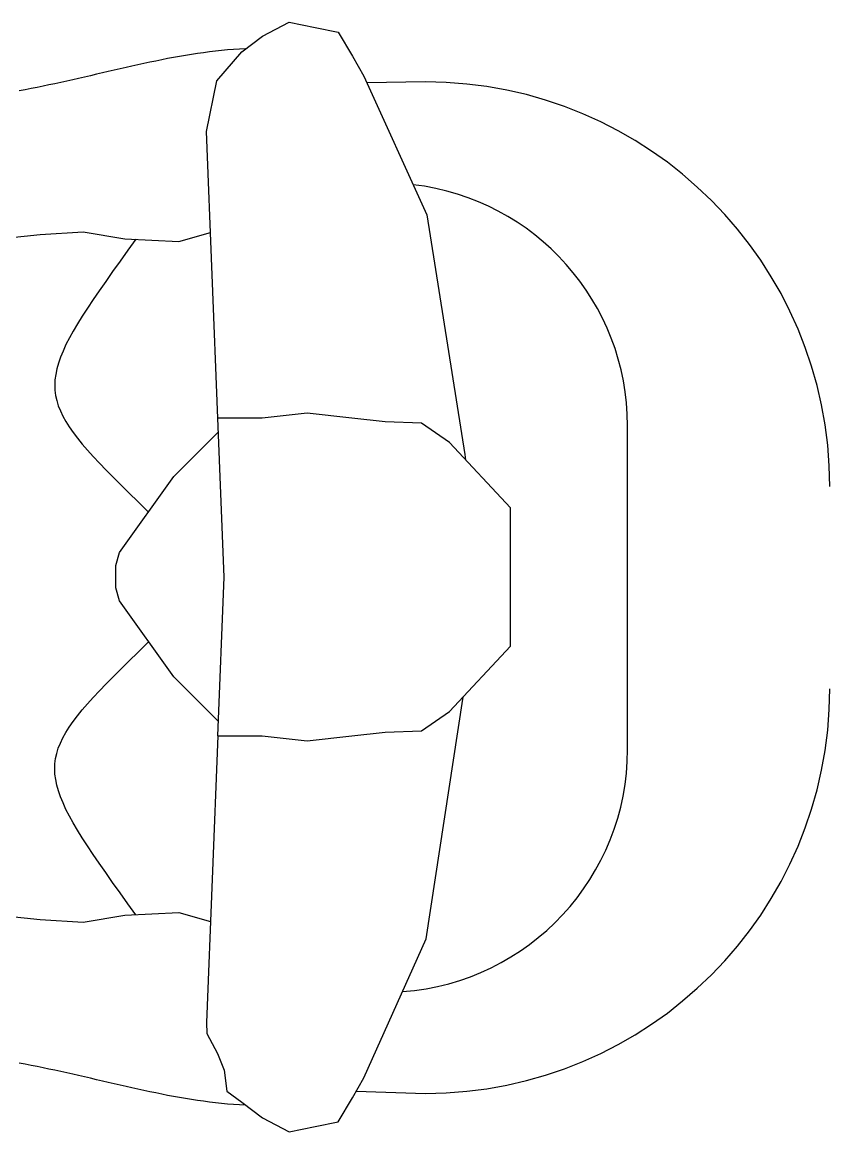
# Model space of a CAD drawing. Header units: millimetres. Extents: x -155 to 94595, y -3153 to 63413.
# Drawn here: x 93248 to 93647, y 45935 to 46484 of the extents above; entities that cross this region are included whole.
import ezdxf

# ---------------------------------------------------------------- set-up
doc = ezdxf.new("R2010")
doc.units = ezdxf.units.MM
doc.layers.add('int', color=185, linetype='Continuous')

msp = doc.modelspace()

# ---------------------------------------------------------------- linework, layer by layer
at = {"layer": 'int'}
for p, q in [((93366.855, 46476.802), (93380.05, 46483.727)), ((93380.05, 46483.727), (93392.812, 46481.174)), ((93356.584, 46469.098), (93366.855, 46476.802)), ((93392.812, 46481.174), (93404.298, 46478.877)), ((93404.298, 46478.877), (93411.282, 46466.966)), ((93319.904, 46465.698), (93316.961, 46465.125)), ((93322.849, 46466.25), (93319.904, 46465.698)), ((93325.797, 46466.78), (93322.849, 46466.25)), ((93328.748, 46467.285), (93325.797, 46466.78)), ((93331.702, 46467.764), (93328.748, 46467.285)), ((93334.66, 46468.215), (93331.702, 46467.764)), ((93337.62, 46468.636), (93334.66, 46468.215)), ((93340.585, 46469.026), (93337.62, 46468.636)), ((93343.554, 46469.383), (93340.585, 46469.026)), ((93346.526, 46469.705), (93343.554, 46469.383)), ((93344.171, 46454.776), (93356.584, 46469.098)), ((93349.504, 46469.989), (93346.526, 46469.705)), ((93352.486, 46470.235), (93349.504, 46469.989)), ((93355.472, 46470.441), (93352.486, 46470.235)), ((93358.464, 46470.604), (93355.472, 46470.441)), ((93358.6, 46470.61), (93358.464, 46470.604)), ((93411.282, 46466.966), (93416.964, 46457.022)), ((93293.481, 46460.013), (93290.551, 46459.334)), ((93296.412, 46460.687), (93293.481, 46460.013)), ((93299.344, 46461.354), (93296.412, 46460.687)), ((93302.276, 46462.014), (93299.344, 46461.354)), ((93305.21, 46462.663), (93302.276, 46462.014)), ((93308.145, 46463.301), (93305.21, 46462.663)), ((93311.082, 46463.925), (93308.145, 46463.301)), ((93314.021, 46464.534), (93311.082, 46463.925)), ((93316.961, 46465.125), (93314.021, 46464.534)), ((93270.034, 46454.606), (93267.099, 46453.955)), ((93272.967, 46455.267), (93270.034, 46454.606)), ((93275.898, 46455.935), (93272.967, 46455.267)), ((93278.83, 46456.61), (93275.898, 46455.935)), ((93281.76, 46457.289), (93278.83, 46456.61)), ((93284.69, 46457.97), (93281.76, 46457.289)), ((93287.621, 46458.653), (93284.69, 46457.97)), ((93290.551, 46459.334), (93287.621, 46458.653)), ((93339.181, 46429.674), (93344.171, 46454.776)), ((93344.171, 46454.776), (93344.171, 46454.776)), ((93416.964, 46457.022), (93448.13, 46388.457)), ((93447.36, 46454.203), (93418.481, 46453.683)), ((93249.456, 46450.356), (93246.508, 46449.823)), ((93252.403, 46450.91), (93249.456, 46450.356)), ((93255.346, 46451.485), (93252.403, 46450.91)), ((93258.287, 46452.079), (93255.346, 46451.485)), ((93261.227, 46452.69), (93258.287, 46452.079)), ((93264.164, 46453.316), (93261.227, 46452.69)), ((93267.099, 46453.955), (93264.164, 46453.316)), ((93344.745, 46287.96), (93339.181, 46429.674)), ((93448.13, 46388.457), (93448.13, 46388.457)), ((93448.13, 46388.457), (93466.829, 46270.027)), ((93236.057, 46376.671), (93256.871, 46378.753)), ((93256.871, 46378.753), (93278.096, 46380.115)), ((93278.096, 46380.115), (93298.759, 46376.671)), ((93325.502, 46375.256), (93341.138, 46379.832)), ((93298.759, 46376.671), (93325.502, 46375.256)), ((93304.122, 46376.389), (93300.24, 46370.988)), ((93325.502, 46375.256), (93325.502, 46375.256)), ((93300.24, 46370.988), (93296.37, 46365.59)), ((93296.37, 46365.59), (93292.716, 46360.465)), ((93289.279, 46355.597), (93286.059, 46350.974)), ((93292.716, 46360.465), (93289.279, 46355.597)), ((93286.059, 46350.974), (93283.057, 46346.582)), ((93283.057, 46346.582), (93280.273, 46342.408)), ((93280.273, 46342.408), (93277.708, 46338.437)), ((93275.362, 46334.657), (93273.236, 46331.053)), ((93277.708, 46338.437), (93275.362, 46334.657)), ((93273.236, 46331.053), (93271.33, 46327.613)), ((93269.645, 46324.322), (93268.181, 46321.166)), ((93271.33, 46327.613), (93269.645, 46324.322)), ((93266.94, 46318.134), (93265.921, 46315.21)), ((93268.181, 46321.166), (93266.94, 46318.134)), ((93265.125, 46312.381), (93264.553, 46309.633)), ((93265.921, 46315.21), (93265.125, 46312.381)), ((93264.204, 46306.954), (93264.081, 46304.329)), ((93264.553, 46309.633), (93264.204, 46306.954)), ((93264.081, 46304.329), (93264.182, 46301.745)), ((93264.182, 46301.745), (93264.509, 46299.188)), ((93264.509, 46299.188), (93265.063, 46296.645)), ((93265.063, 46296.645), (93265.843, 46294.102)), ((93265.843, 46294.102), (93266.85, 46291.545)), ((93266.85, 46291.545), (93268.085, 46288.961)), ((93388.899, 46290.407), (93366.647, 46287.96)), ((93410.926, 46287.96), (93388.899, 46290.407)), ((93268.085, 46288.961), (93269.549, 46286.336)), ((93269.549, 46286.336), (93271.242, 46283.657)), ((93366.647, 46287.96), (93344.508, 46287.96)), ((93344.508, 46287.96), (93347.648, 46209.466)), ((93427.446, 46286.124), (93410.926, 46287.96)), ((93445.436, 46285.433), (93427.446, 46286.124)), ((93459.229, 46275.884), (93445.436, 46285.433)), ((93547.36, 46124.203), (93547.36, 46284.203)), ((93271.242, 46283.657), (93273.164, 46280.91)), ((93273.164, 46280.91), (93275.316, 46278.082)), ((93323.05, 46259.181), (93344.79, 46280.921)), ((93275.316, 46278.082), (93277.698, 46275.158)), ((93277.698, 46275.158), (93280.311, 46272.126)), ((93489.493, 46243.622), (93459.229, 46275.884)), ((93280.311, 46272.126), (93283.156, 46268.971)), ((93283.156, 46268.971), (93286.234, 46265.681)), ((93466.829, 46270.027), (93467.255, 46267.328)), ((93286.234, 46265.681), (93289.543, 46262.241)), ((93289.543, 46262.241), (93293.086, 46258.639)), ((93293.086, 46258.639), (93296.863, 46254.859)), ((93296.165, 46221.542), (93323.05, 46259.181)), ((93323.05, 46259.181), (93323.05, 46259.181)), ((93296.863, 46254.859), (93300.874, 46250.889)), ((93300.874, 46250.889), (93305.119, 46246.716)), ((93305.119, 46246.716), (93310.429, 46241.513)), ((93489.493, 46209.466), (93489.493, 46243.622)), ((93489.493, 46243.622), (93489.493, 46243.622)), ((93294.26, 46215.127), (93296.165, 46221.542)), ((93294.26, 46215.127), (93294.26, 46215.127)), ((93294.26, 46204.132), (93294.26, 46215.127)), ((93347.648, 46209.466), (93344.508, 46130.973)), ((93489.493, 46175.311), (93489.493, 46209.466)), ((93294.26, 46204.132), (93294.26, 46204.132)), ((93296.165, 46197.717), (93294.26, 46204.132)), ((93323.05, 46160.078), (93296.165, 46197.717)), ((93305.119, 46172.217), (93310.567, 46177.554)), ((93459.229, 46143.049), (93489.493, 46175.311)), ((93489.493, 46175.311), (93489.493, 46175.311)), ((93300.874, 46168.043), (93305.119, 46172.217)), ((93293.086, 46160.294), (93296.863, 46164.074)), ((93296.863, 46164.074), (93300.874, 46168.043)), ((93289.543, 46156.691), (93293.086, 46160.294)), ((93323.05, 46160.078), (93323.05, 46160.078)), ((93344.802, 46138.325), (93323.05, 46160.078)), ((93283.156, 46149.961), (93286.234, 46153.252)), ((93286.234, 46153.252), (93289.543, 46156.691)), ((93280.311, 46146.807), (93283.156, 46149.961)), ((93447.812, 46030.619), (93465.964, 46149.135)), ((93465.964, 46149.135), (93466.165, 46150.442)), ((93275.316, 46140.851), (93277.698, 46143.775)), ((93277.698, 46143.775), (93280.311, 46146.807)), ((93445.436, 46133.499), (93459.229, 46143.049)), ((93271.242, 46135.276), (93273.164, 46138.023)), ((93273.164, 46138.023), (93275.316, 46140.851)), ((93268.085, 46129.972), (93269.549, 46132.597)), ((93269.549, 46132.597), (93271.242, 46135.276)), ((93344.745, 46130.972), (93339.181, 45989.259)), ((93344.508, 46130.973), (93366.647, 46130.973)), ((93366.647, 46130.973), (93388.899, 46128.526)), ((93388.899, 46128.526), (93410.926, 46130.973)), ((93410.926, 46130.973), (93427.446, 46132.809)), ((93427.446, 46132.809), (93445.436, 46133.499)), ((93265.843, 46124.831), (93266.85, 46127.388)), ((93266.85, 46127.388), (93268.085, 46129.972)), ((93264.182, 46117.188), (93264.509, 46119.744)), ((93264.509, 46119.744), (93265.063, 46122.288)), ((93265.063, 46122.288), (93265.843, 46124.831)), ((93264.081, 46114.603), (93264.182, 46117.188)), ((93264.204, 46111.978), (93264.081, 46114.603)), ((93264.553, 46109.299), (93264.204, 46111.978)), ((93265.125, 46106.552), (93264.553, 46109.299)), ((93265.921, 46103.723), (93265.125, 46106.552)), ((93266.94, 46100.799), (93265.921, 46103.723)), ((93268.181, 46097.766), (93266.94, 46100.799)), ((93269.645, 46094.611), (93268.181, 46097.766)), ((93271.33, 46091.32), (93269.645, 46094.611)), ((93273.236, 46087.879), (93271.33, 46091.32)), ((93275.362, 46084.276), (93273.236, 46087.879)), ((93277.708, 46080.496), (93275.362, 46084.276)), ((93280.273, 46076.525), (93277.708, 46080.496)), ((93283.057, 46072.35), (93280.273, 46076.525)), ((93286.059, 46067.959), (93283.057, 46072.35)), ((93289.279, 46063.336), (93286.059, 46067.959)), ((93292.716, 46058.468), (93289.279, 46063.336)), ((93296.37, 46053.342), (93292.716, 46058.468)), ((93300.24, 46047.945), (93296.37, 46053.342)), ((93298.759, 46042.262), (93325.502, 46043.677)), ((93304.122, 46042.543), (93300.24, 46047.945)), ((93325.502, 46043.677), (93325.502, 46043.677)), ((93325.502, 46043.677), (93341.123, 46039.105)), ((93236.057, 46042.262), (93256.871, 46040.18)), ((93256.871, 46040.18), (93278.096, 46038.818)), ((93278.096, 46038.818), (93298.759, 46042.262)), ((93416.964, 45961.91), (93447.812, 46030.619)), ((93447.812, 46030.619), (93447.812, 46030.619)), ((93339.181, 45989.259), (93339.218, 45983.86)), ((93339.218, 45983.86), (93339.218, 45983.86)), ((93339.218, 45983.86), (93344.508, 45973.986)), ((93344.508, 45973.986), (93347.853, 45965.624)), ((93249.456, 45968.577), (93246.508, 45969.109)), ((93252.403, 45968.022), (93249.456, 45968.577)), ((93255.346, 45967.447), (93252.403, 45968.022)), ((93258.287, 45966.853), (93255.346, 45967.447)), ((93261.227, 45966.243), (93258.287, 45966.853)), ((93264.164, 45965.617), (93261.227, 45966.243)), ((93267.099, 45964.977), (93264.164, 45965.617)), ((93270.034, 45964.327), (93267.099, 45964.977)), ((93272.967, 45963.666), (93270.034, 45964.327)), ((93275.898, 45962.997), (93272.967, 45963.666)), ((93278.83, 45962.323), (93275.898, 45962.997)), ((93281.76, 45961.644), (93278.83, 45962.323)), ((93284.69, 45960.962), (93281.76, 45961.644)), ((93287.621, 45960.28), (93284.69, 45960.962)), ((93347.853, 45965.624), (93349.254, 45955.332)), ((93411.282, 45951.967), (93416.964, 45961.91)), ((93290.551, 45959.598), (93287.621, 45960.28)), ((93293.481, 45958.92), (93290.551, 45959.598)), ((93296.412, 45958.246), (93293.481, 45958.92)), ((93299.344, 45957.578), (93296.412, 45958.246)), ((93302.276, 45956.919), (93299.344, 45957.578)), ((93305.21, 45956.269), (93302.276, 45956.919)), ((93308.145, 45955.632), (93305.21, 45956.269)), ((93311.082, 45955.008), (93308.145, 45955.632)), ((93349.254, 45955.332), (93356.584, 45949.834)), ((93413.09, 45955.347), (93447.36, 45954.203)), ((93314.021, 45954.399), (93311.082, 45955.008)), ((93316.961, 45953.807), (93314.021, 45954.399)), ((93319.904, 45953.235), (93316.961, 45953.807)), ((93322.849, 45952.683), (93319.904, 45953.235)), ((93325.797, 45952.153), (93322.849, 45952.683)), ((93328.748, 45951.648), (93325.797, 45952.153)), ((93331.702, 45951.169), (93328.748, 45951.648)), ((93334.66, 45950.718), (93331.702, 45951.169)), ((93337.62, 45950.296), (93334.66, 45950.718)), ((93340.585, 45949.906), (93337.62, 45950.296)), ((93343.554, 45949.55), (93340.585, 45949.906)), ((93356.584, 45949.834), (93366.855, 45942.131)), ((93404.298, 45940.056), (93411.282, 45951.967)), ((93346.526, 45949.228), (93343.554, 45949.55)), ((93349.504, 45948.943), (93346.526, 45949.228)), ((93352.486, 45948.697), (93349.504, 45948.943)), ((93355.472, 45948.492), (93352.486, 45948.697)), ((93358.464, 45948.328), (93355.472, 45948.492)), ((93358.6, 45948.323), (93358.464, 45948.328)), ((93366.855, 45942.131), (93380.05, 45935.206)), ((93392.812, 45937.759), (93404.298, 45940.056)), ((93380.05, 45935.206), (93392.812, 45937.759))]:
    msp.add_line(p, q, dxfattribs=at)
for centre, radius, start, end in [((93447.36, 46254.203), 200, 0, 90), ((93427.36, 46284.203), 120, 0, 83.30773), ((93447.36, 46154.203), 200, 270, 0), ((93427.36, 46124.203), 120, 274.17464, 0)]:
    msp.add_arc(centre, radius, start, end, dxfattribs=at)

doc.saveas('drawing.dxf')
